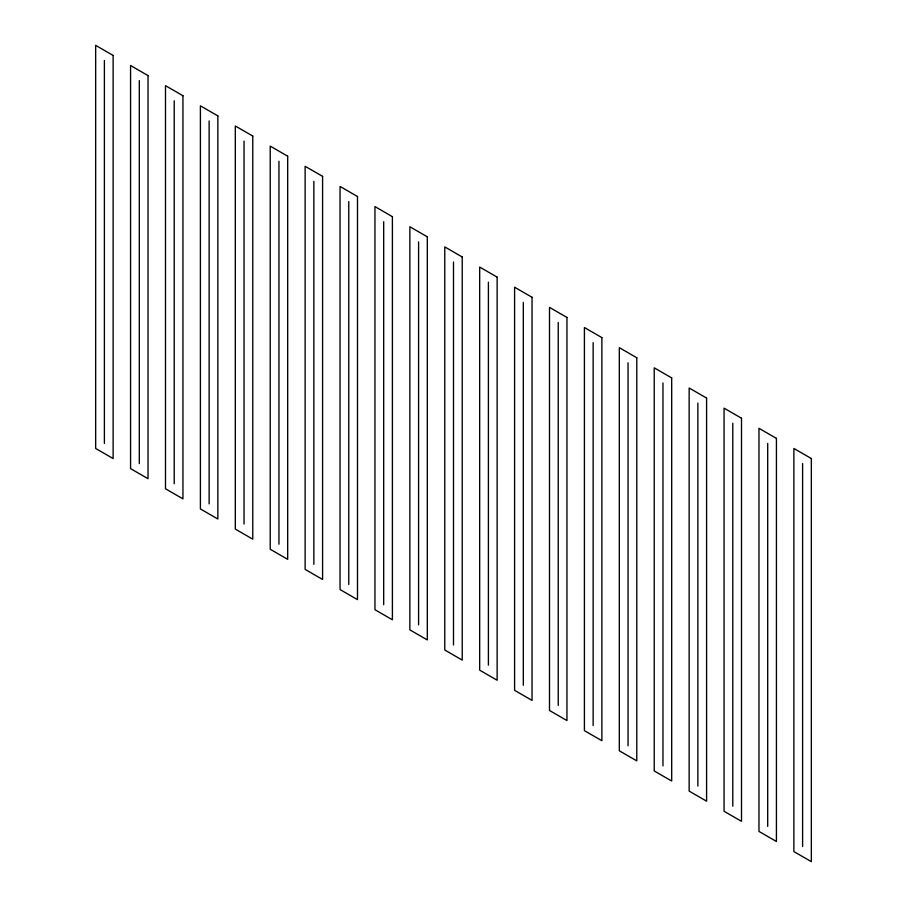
<?xml version="1.0" encoding="UTF-8"?>
<svg xmlns="http://www.w3.org/2000/svg" width="907" height="907" viewBox="0 0 907 907"><rect width="100%" height="100%" fill="white"/><g stroke="black" fill="none" stroke-linecap="round" stroke-linejoin="round"><path stroke-width="1.36" d="M802.604 463.579L802.604 846.537M767.696 443.421L767.696 826.379M732.788 423.263L732.788 806.221M697.868 403.105L697.868 786.063M662.96 382.958L662.96 765.916M628.052 362.8L628.052 745.758M593.144 342.642L593.144 725.6M558.236 322.484L558.236 705.442M523.316 302.337L523.316 685.295M488.408 282.179L488.408 665.137M453.5 262.021L453.5 644.979M418.592 241.863L418.592 624.821M383.684 221.705L383.684 604.663M348.764 201.558L348.764 584.516M313.856 181.4L313.856 564.358M278.948 161.242L278.948 544.2M244.04 141.084L244.04 524.042M209.132 120.937L209.132 503.895M174.212 100.779L174.212 483.737M139.304 80.621L139.304 463.579M104.396 60.463L104.396 443.421M113.126 55.429L95.666 45.35L95.666 448.466L113.126 458.545L113.126 55.429M148.034 75.587L130.574 65.508L130.574 468.624L148.034 478.692L148.034 75.587M182.942 95.734L165.493 85.666L165.493 488.771L182.942 498.85L182.942 95.734M217.85 115.892L200.402 105.813L200.402 508.929L217.85 519.008L217.85 115.892M252.77 136.05L235.31 125.971L235.31 529.087L252.77 539.166L252.77 136.05M287.678 156.208L270.218 146.129L270.218 549.245L287.678 559.324L287.678 156.208M322.586 176.355L305.126 166.287L305.126 569.392L322.586 579.471L322.586 176.355M357.494 196.513L340.046 186.434L340.046 589.55L357.494 599.629L357.494 196.513M392.402 216.671L374.954 206.592L374.954 609.708L392.402 619.787L392.402 216.671M427.322 236.829L409.862 226.75L409.862 629.866L427.322 639.945L427.322 236.829M462.23 256.987L444.77 246.908L444.77 650.013L462.23 660.092L462.23 256.987M497.138 277.134L479.678 267.055L479.678 670.171L497.138 680.25L497.138 277.134M532.046 297.292L514.598 287.213L514.598 690.329L532.046 700.408L532.046 297.292M566.954 317.45L549.506 307.371L549.506 710.487L566.954 720.566L566.954 317.45M601.874 337.608L584.414 327.529L584.414 730.645L601.874 740.713L601.874 337.608M636.782 357.755L619.322 347.676L619.322 750.792L636.782 760.871L636.782 357.755M671.69 377.913L654.23 367.834L654.23 770.95L671.69 781.029L671.69 377.913M706.598 398.071L689.15 387.992L689.15 791.108L706.598 801.187L706.598 398.071M741.507 418.229L724.058 408.15L724.058 811.266L741.507 821.334L741.507 418.229M776.426 438.376L758.966 428.308L758.966 831.413L776.426 841.492L776.426 438.376M811.334 458.534L793.874 448.455L793.874 851.571L811.334 861.65L811.334 458.534"/></g></svg>
